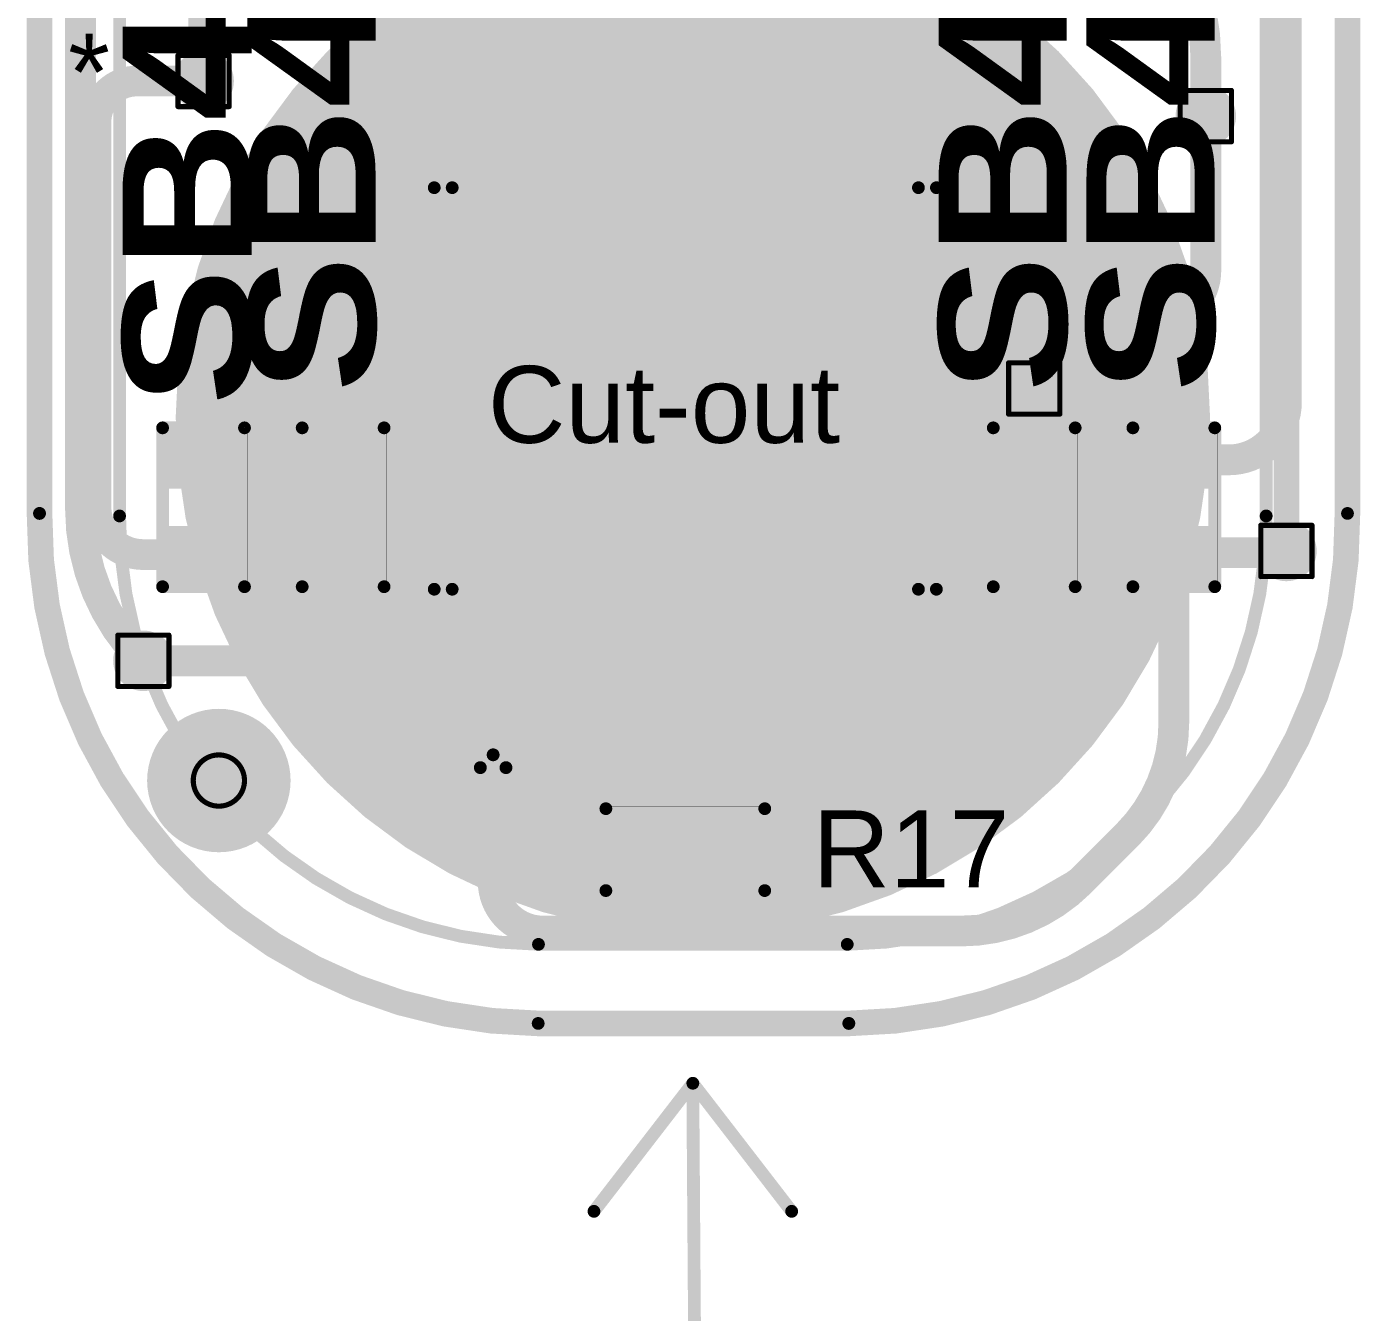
# Model space of a CAD drawing. Header units: inches. Extents: x -17 to 443, y -40 to 218.
# Drawn here: x 139.68 to 152.91, y -5.27 to 7.47 of the extents above; entities that cross this region are included whole.
import ezdxf

# ---------------------------------------------------------------- set-up
doc = ezdxf.new("R2010")
doc.units = ezdxf.units.IN
for name, color, linetype in [('Board Outline', 216, 'Continuous'), ('Bottom Layer', 5, 'Continuous'), ('Bottom Overlay', 54, 'Continuous'), ('Bottom Paste', 16, 'Continuous'), ('Bottom Solder', 6, 'Continuous'), ('Drill Drawing', 1, 'Continuous'), ('Fabrication', 76, 'Continuous'), ('Pad Holes', 156, 'Continuous'), ('Top Layer', 1, 'Continuous'), ('Top Overlay', 2, 'Continuous'), ('Top Paste', 8, 'Continuous'), ('Top Solder', 216, 'Continuous'), ('Via Holes', 16, 'Continuous')]:
    doc.layers.add(name, color=color, linetype=linetype)
doc.styles.add('Arial', font='', dxfattribs={"height": 0.2})
doc.styles.add('Arial Black_Bold', font='', dxfattribs={"height": 0.2})
doc.styles.get('Arial').set_extended_font_data('Arial')
doc.styles.get('Arial Black_Bold').set_extended_font_data('Arial Black', bold=True)

# ---------------------------------------------------------------- blocks, each defined once
blk = doc.blocks.new('SEMG_PAD_B_67')
at = {"layer": 'Bottom Layer'}
h = blk.add_hatch(color=5, dxfattribs=at)
edge = h.paths.add_edge_path()
edge.add_arc((0, 9.987), 5, 0, 360)
at = {"layer": 'Bottom Paste'}
h = blk.add_hatch(color=16, dxfattribs=at)
edge = h.paths.add_edge_path()
edge.add_arc((0, 9.987), 5, 0, 360)
at = {"layer": 'Bottom Solder'}
h = blk.add_hatch(color=6, dxfattribs=at)
edge = h.paths.add_edge_path()
edge.add_arc((0, 9.987), 5.102, 0, 360)
at = {"layer": 'Bottom Overlay'}
for points in [[(-5.683, 10.966, 0.127, 0.127, -0.414214), (-1.531, 15.213, 0.127, 0.127, 0)], [(1.531, 15.213, 0.127, 0.127, 0), (-1.531, 15.213, 0.127, 0.127, 0)], [(1.531, 15.213, 0.127, 0.127, -0.414214), (5.683, 10.966, 0.127, 0.127, 0)], [(-5.683, 10.966, 0.127, 0.127, 0), (-5.683, -10.966, 0.127, 0.127, 0)], [(5.683, 10.966, 0.127, 0.127, 0), (5.683, -10.966, 0.127, 0.127, 0)]]:
    blk.add_lwpolyline(points, format="xyseb", dxfattribs=at)
for points in [[(-1.562, 15.213, 0.0635, 0.0635, 1), (-1.499, 15.213, 0.0635, 0.0635, 1)], [(-1.562, 15.213, 0.0635, 0.0635, 1), (-1.499, 15.213, 0.0635, 0.0635, 1)], [(1.499, 15.213, 0.0635, 0.0635, 1), (1.562, 15.213, 0.0635, 0.0635, 1)], [(1.499, 15.213, 0.0635, 0.0635, 1), (1.562, 15.213, 0.0635, 0.0635, 1)], [(-5.715, 10.966, 0.0635, 0.0635, 1), (-5.651, 10.966, 0.0635, 0.0635, 1)], [(-5.715, 10.966, 0.0635, 0.0635, 1), (-5.651, 10.966, 0.0635, 0.0635, 1)], [(5.652, 10.966, 0.0635, 0.0635, 1), (5.715, 10.966, 0.0635, 0.0635, 1)], [(5.652, 10.966, 0.0635, 0.0635, 1), (5.715, 10.966, 0.0635, 0.0635, 1)]]:
    blk.add_lwpolyline(points, format="xyseb", close=True, dxfattribs=at)
blk = doc.blocks.new('SOIC_8_78')
at = {"layer": 'Top Layer'}
for points in [[(-1.925, 2.205), (-1.925, 1.605), (-3.475, 1.605), (-3.475, 2.205)], [(3.475, 2.205), (3.475, 1.605), (1.925, 1.605), (1.925, 2.205)], [(-1.925, 0.935), (-1.925, 0.335), (-3.475, 0.335), (-3.475, 0.935)], [(3.475, 0.935), (3.475, 0.335), (1.925, 0.335), (1.925, 0.935)], [(-1.925, -0.335), (-1.925, -0.935), (-3.475, -0.935), (-3.475, -0.335)], [(3.475, -0.335), (3.475, -0.935), (1.925, -0.935), (1.925, -0.335)], [(-1.925, -1.605), (-1.925, -2.205), (-3.475, -2.205), (-3.475, -1.605)], [(3.475, -1.605), (3.475, -2.205), (1.925, -2.205), (1.925, -1.605)]]:
    blk.add_hatch(color=1, dxfattribs=at).paths.add_polyline_path(points)
at = {"layer": 'Top Overlay'}
blk.add_hatch(color=2, dxfattribs=at).paths.add_polyline_path([(-1.829, 1.575), (-1.499, 1.575), (-1.499, 2.235), (-1.829, 2.235)])
at = {"layer": 'Top Paste'}
for points in [[(-1.925, 2.205), (-1.925, 1.605), (-3.475, 1.605), (-3.475, 2.205)], [(3.475, 2.205), (3.475, 1.605), (1.925, 1.605), (1.925, 2.205)], [(-1.925, 0.935), (-1.925, 0.335), (-3.475, 0.335), (-3.475, 0.935)], [(3.475, 0.935), (3.475, 0.335), (1.925, 0.335), (1.925, 0.935)], [(-1.925, -0.335), (-1.925, -0.935), (-3.475, -0.935), (-3.475, -0.335)], [(3.475, -0.335), (3.475, -0.935), (1.925, -0.935), (1.925, -0.335)], [(-1.925, -1.605), (-1.925, -2.205), (-3.475, -2.205), (-3.475, -1.605)], [(3.475, -1.605), (3.475, -2.205), (1.925, -2.205), (1.925, -1.605)]]:
    blk.add_hatch(color=8, dxfattribs=at).paths.add_polyline_path(points)
at = {"layer": 'Top Solder'}
for points in [[(-1.823, 2.307), (-1.823, 1.503), (-3.577, 1.503), (-3.577, 2.307)], [(3.577, 2.307), (3.577, 1.503), (1.823, 1.503), (1.823, 2.307)], [(-1.823, 1.037), (-1.823, 0.233), (-3.577, 0.233), (-3.577, 1.037)], [(3.577, 1.037), (3.577, 0.233), (1.823, 0.233), (1.823, 1.037)], [(-1.823, -0.233), (-1.823, -1.037), (-3.577, -1.037), (-3.577, -0.233)], [(3.577, -0.233), (3.577, -1.037), (1.823, -1.037), (1.823, -0.233)], [(-1.823, -1.503), (-1.823, -2.307), (-3.577, -2.307), (-3.577, -1.503)], [(3.577, -1.503), (3.577, -2.307), (1.823, -2.307), (1.823, -1.503)]]:
    blk.add_hatch(color=216, dxfattribs=at).paths.add_polyline_path(points)
at = {"layer": 'Top Overlay'}
for points in [[(-1.991, 2.489, 0.127, 0.127, 0), (-1.991, 2.311, 0.127, 0.127, 0)], [(-1.991, 2.489, 0.127, 0.127, 0), (1.991, 2.489, 0.127, 0.127, 0)], [(1.991, 2.489, 0.127, 0.127, 0), (1.991, 2.311, 0.127, 0.127, 0)], [(-3.759, 2.032, 0.127, 0.127, 0), (-3.632, 1.905, 0.127, 0.127, 0)], [(-3.759, 2.032, 0.127, 0.127, 0), (-3.759, 1.778, 0.127, 0.127, 0)], [(-3.632, 1.905, 0.127, 0.127, 0), (-3.759, 1.778, 0.127, 0.127, 0)], [(-1.991, -2.311, 0.127, 0.127, 0), (-1.991, -2.489, 0.127, 0.127, 0)], [(1.991, -2.311, 0.127, 0.127, 0), (1.991, -2.489, 0.127, 0.127, 0)], [(-1.991, -2.489, 0.127, 0.127, 0), (1.991, -2.489, 0.127, 0.127, 0)]]:
    blk.add_lwpolyline(points, format="xyseb", dxfattribs=at)
for points in [[(-2.022, 2.489, 0.0635, 0.0635, 1), (-1.959, 2.489, 0.0635, 0.0635, 1)], [(-2.022, 2.489, 0.0635, 0.0635, 1), (-1.959, 2.489, 0.0635, 0.0635, 1)], [(1.959, 2.489, 0.0635, 0.0635, 1), (2.022, 2.489, 0.0635, 0.0635, 1)], [(1.959, 2.489, 0.0635, 0.0635, 1), (2.022, 2.489, 0.0635, 0.0635, 1)], [(-2.022, 2.311, 0.0635, 0.0635, 1), (-1.959, 2.311, 0.0635, 0.0635, 1)], [(1.959, 2.311, 0.0635, 0.0635, 1), (2.022, 2.311, 0.0635, 0.0635, 1)], [(-3.791, 2.032, 0.0635, 0.0635, 1), (-3.727, 2.032, 0.0635, 0.0635, 1)], [(-3.791, 2.032, 0.0635, 0.0635, 1), (-3.727, 2.032, 0.0635, 0.0635, 1)], [(-3.664, 1.905, 0.0635, 0.0635, 1), (-3.6, 1.905, 0.0635, 0.0635, 1)], [(-3.664, 1.905, 0.0635, 0.0635, 1), (-3.6, 1.905, 0.0635, 0.0635, 1)], [(-3.791, 1.778, 0.0635, 0.0635, 1), (-3.727, 1.778, 0.0635, 0.0635, 1)], [(-3.791, 1.778, 0.0635, 0.0635, 1), (-3.727, 1.778, 0.0635, 0.0635, 1)], [(-2.022, -2.311, 0.0635, 0.0635, 1), (-1.959, -2.311, 0.0635, 0.0635, 1)], [(1.959, -2.311, 0.0635, 0.0635, 1), (2.022, -2.311, 0.0635, 0.0635, 1)], [(-2.022, -2.489, 0.0635, 0.0635, 1), (-1.959, -2.489, 0.0635, 0.0635, 1)], [(-2.022, -2.489, 0.0635, 0.0635, 1), (-1.959, -2.489, 0.0635, 0.0635, 1)], [(1.959, -2.489, 0.0635, 0.0635, 1), (2.022, -2.489, 0.0635, 0.0635, 1)], [(1.959, -2.489, 0.0635, 0.0635, 1), (2.022, -2.489, 0.0635, 0.0635, 1)]]:
    blk.add_lwpolyline(points, format="xyseb", close=True, dxfattribs=at)
blk = doc.blocks.new('S______B______0402_117')
at = {"layer": 'Top Layer'}
for points in [[(-0.699, -0.318), (-0.699, 0.318), (-0.241, 0.318), (-0.241, -0.318)], [(0.241, -0.318), (0.241, 0.318), (0.699, 0.318), (0.699, -0.318)]]:
    blk.add_hatch(color=1, dxfattribs=at).paths.add_polyline_path(points)
at = {"layer": 'Top Paste'}
for points in [[(-0.699, -0.318), (-0.699, 0.318), (-0.241, 0.318), (-0.241, -0.318)], [(0.241, -0.318), (0.241, 0.318), (0.699, 0.318), (0.699, -0.318)]]:
    blk.add_hatch(color=8, dxfattribs=at).paths.add_polyline_path(points)
at = {"layer": 'Top Solder'}
for points in [[(-0.754, -0.373), (-0.754, 0.373), (-0.186, 0.373), (-0.186, -0.373)], [(0.186, -0.373), (0.186, 0.373), (0.754, 0.373), (0.754, -0.373)]]:
    blk.add_hatch(color=216, dxfattribs=at).paths.add_polyline_path(points)
at = {"layer": 'Top Overlay'}
for points in [[(-0.787, 0.406, 0.127, 0.127, 0), (-0.787, -0.406, 0.127, 0.127, 0)], [(-0.787, 0.406, 0.127, 0.127, 0), (0.787, 0.406, 0.127, 0.127, 0)], [(0.787, 0.406, 0.127, 0.127, 0), (0.787, -0.406, 0.127, 0.127, 0)], [(-0.787, -0.406, 0.127, 0.127, 0), (0.787, -0.406, 0.127, 0.127, 0)], [(-0.813, -0.432, 0.00323, 0.00323, 0), (0.813, -0.432, 0.00323, 0.00323, 0)]]:
    blk.add_lwpolyline(points, format="xyseb", dxfattribs=at)
for points in [[(-0.819, 0.406, 0.0635, 0.0635, 1), (-0.756, 0.406, 0.0635, 0.0635, 1)], [(-0.819, 0.406, 0.0635, 0.0635, 1), (-0.756, 0.406, 0.0635, 0.0635, 1)], [(0.756, 0.406, 0.0635, 0.0635, 1), (0.819, 0.406, 0.0635, 0.0635, 1)], [(0.756, 0.406, 0.0635, 0.0635, 1), (0.819, 0.406, 0.0635, 0.0635, 1)], [(-0.819, -0.406, 0.0635, 0.0635, 1), (-0.756, -0.406, 0.0635, 0.0635, 1)], [(-0.819, -0.406, 0.0635, 0.0635, 1), (-0.756, -0.406, 0.0635, 0.0635, 1)], [(0.756, -0.406, 0.0635, 0.0635, 1), (0.819, -0.406, 0.0635, 0.0635, 1)], [(0.756, -0.406, 0.0635, 0.0635, 1), (0.819, -0.406, 0.0635, 0.0635, 1)], [(-0.814, -0.432, 0.00161, 0.00161, 1), (-0.812, -0.432, 0.00161, 0.00161, 1)], [(0.812, -0.432, 0.00161, 0.00161, 1), (0.814, -0.432, 0.00161, 0.00161, 1)]]:
    blk.add_lwpolyline(points, format="xyseb", close=True, dxfattribs=at)
blk = doc.blocks.new('S______B______0402_118')
at = {"layer": 'Top Layer'}
for points in [[(-0.699, -0.318), (-0.699, 0.318), (-0.241, 0.318), (-0.241, -0.318)], [(0.241, -0.318), (0.241, 0.318), (0.699, 0.318), (0.699, -0.318)]]:
    blk.add_hatch(color=1, dxfattribs=at).paths.add_polyline_path(points)
at = {"layer": 'Top Paste'}
for points in [[(-0.699, -0.318), (-0.699, 0.318), (-0.241, 0.318), (-0.241, -0.318)], [(0.241, -0.318), (0.241, 0.318), (0.699, 0.318), (0.699, -0.318)]]:
    blk.add_hatch(color=8, dxfattribs=at).paths.add_polyline_path(points)
at = {"layer": 'Top Solder'}
for points in [[(-0.754, -0.373), (-0.754, 0.373), (-0.186, 0.373), (-0.186, -0.373)], [(0.186, -0.373), (0.186, 0.373), (0.754, 0.373), (0.754, -0.373)]]:
    blk.add_hatch(color=216, dxfattribs=at).paths.add_polyline_path(points)
at = {"layer": 'Top Overlay'}
for points in [[(-0.787, 0.406, 0.127, 0.127, 0), (-0.787, -0.406, 0.127, 0.127, 0)], [(-0.787, 0.406, 0.127, 0.127, 0), (0.787, 0.406, 0.127, 0.127, 0)], [(0.787, 0.406, 0.127, 0.127, 0), (0.787, -0.406, 0.127, 0.127, 0)], [(-0.787, -0.406, 0.127, 0.127, 0), (0.787, -0.406, 0.127, 0.127, 0)], [(-0.813, -0.432, 0.00323, 0.00323, 0), (0.813, -0.432, 0.00323, 0.00323, 0)]]:
    blk.add_lwpolyline(points, format="xyseb", dxfattribs=at)
for points in [[(-0.819, 0.406, 0.0635, 0.0635, 1), (-0.756, 0.406, 0.0635, 0.0635, 1)], [(-0.819, 0.406, 0.0635, 0.0635, 1), (-0.756, 0.406, 0.0635, 0.0635, 1)], [(0.756, 0.406, 0.0635, 0.0635, 1), (0.819, 0.406, 0.0635, 0.0635, 1)], [(0.756, 0.406, 0.0635, 0.0635, 1), (0.819, 0.406, 0.0635, 0.0635, 1)], [(-0.819, -0.406, 0.0635, 0.0635, 1), (-0.756, -0.406, 0.0635, 0.0635, 1)], [(-0.819, -0.406, 0.0635, 0.0635, 1), (-0.756, -0.406, 0.0635, 0.0635, 1)], [(0.756, -0.406, 0.0635, 0.0635, 1), (0.819, -0.406, 0.0635, 0.0635, 1)], [(0.756, -0.406, 0.0635, 0.0635, 1), (0.819, -0.406, 0.0635, 0.0635, 1)], [(-0.814, -0.432, 0.00161, 0.00161, 1), (-0.812, -0.432, 0.00161, 0.00161, 1)], [(0.812, -0.432, 0.00161, 0.00161, 1), (0.814, -0.432, 0.00161, 0.00161, 1)]]:
    blk.add_lwpolyline(points, format="xyseb", close=True, dxfattribs=at)
blk = doc.blocks.new('S______B______0402_121')
at = {"layer": 'Top Layer'}
for points in [[(-0.699, -0.318), (-0.699, 0.318), (-0.241, 0.318), (-0.241, -0.318)], [(0.241, -0.318), (0.241, 0.318), (0.699, 0.318), (0.699, -0.318)]]:
    blk.add_hatch(color=1, dxfattribs=at).paths.add_polyline_path(points)
at = {"layer": 'Top Paste'}
for points in [[(-0.699, -0.318), (-0.699, 0.318), (-0.241, 0.318), (-0.241, -0.318)], [(0.241, -0.318), (0.241, 0.318), (0.699, 0.318), (0.699, -0.318)]]:
    blk.add_hatch(color=8, dxfattribs=at).paths.add_polyline_path(points)
at = {"layer": 'Top Solder'}
for points in [[(-0.754, -0.373), (-0.754, 0.373), (-0.186, 0.373), (-0.186, -0.373)], [(0.186, -0.373), (0.186, 0.373), (0.754, 0.373), (0.754, -0.373)]]:
    blk.add_hatch(color=216, dxfattribs=at).paths.add_polyline_path(points)
at = {"layer": 'Top Overlay'}
for points in [[(-0.787, 0.406, 0.127, 0.127, 0), (-0.787, -0.406, 0.127, 0.127, 0)], [(-0.787, 0.406, 0.127, 0.127, 0), (0.787, 0.406, 0.127, 0.127, 0)], [(0.787, 0.406, 0.127, 0.127, 0), (0.787, -0.406, 0.127, 0.127, 0)], [(-0.787, -0.406, 0.127, 0.127, 0), (0.787, -0.406, 0.127, 0.127, 0)], [(-0.813, -0.432, 0.00323, 0.00323, 0), (0.813, -0.432, 0.00323, 0.00323, 0)]]:
    blk.add_lwpolyline(points, format="xyseb", dxfattribs=at)
for points in [[(-0.819, 0.406, 0.0635, 0.0635, 1), (-0.756, 0.406, 0.0635, 0.0635, 1)], [(-0.819, 0.406, 0.0635, 0.0635, 1), (-0.756, 0.406, 0.0635, 0.0635, 1)], [(0.756, 0.406, 0.0635, 0.0635, 1), (0.819, 0.406, 0.0635, 0.0635, 1)], [(0.756, 0.406, 0.0635, 0.0635, 1), (0.819, 0.406, 0.0635, 0.0635, 1)], [(-0.819, -0.406, 0.0635, 0.0635, 1), (-0.756, -0.406, 0.0635, 0.0635, 1)], [(-0.819, -0.406, 0.0635, 0.0635, 1), (-0.756, -0.406, 0.0635, 0.0635, 1)], [(0.756, -0.406, 0.0635, 0.0635, 1), (0.819, -0.406, 0.0635, 0.0635, 1)], [(0.756, -0.406, 0.0635, 0.0635, 1), (0.819, -0.406, 0.0635, 0.0635, 1)], [(-0.814, -0.432, 0.00161, 0.00161, 1), (-0.812, -0.432, 0.00161, 0.00161, 1)], [(0.812, -0.432, 0.00161, 0.00161, 1), (0.814, -0.432, 0.00161, 0.00161, 1)]]:
    blk.add_lwpolyline(points, format="xyseb", close=True, dxfattribs=at)
blk = doc.blocks.new('S______B______0402_122')
at = {"layer": 'Top Layer'}
for points in [[(-0.699, -0.318), (-0.699, 0.318), (-0.241, 0.318), (-0.241, -0.318)], [(0.241, -0.318), (0.241, 0.318), (0.699, 0.318), (0.699, -0.318)]]:
    blk.add_hatch(color=1, dxfattribs=at).paths.add_polyline_path(points)
at = {"layer": 'Top Paste'}
for points in [[(-0.699, -0.318), (-0.699, 0.318), (-0.241, 0.318), (-0.241, -0.318)], [(0.241, -0.318), (0.241, 0.318), (0.699, 0.318), (0.699, -0.318)]]:
    blk.add_hatch(color=8, dxfattribs=at).paths.add_polyline_path(points)
at = {"layer": 'Top Solder'}
for points in [[(-0.754, -0.373), (-0.754, 0.373), (-0.186, 0.373), (-0.186, -0.373)], [(0.186, -0.373), (0.186, 0.373), (0.754, 0.373), (0.754, -0.373)]]:
    blk.add_hatch(color=216, dxfattribs=at).paths.add_polyline_path(points)
at = {"layer": 'Top Overlay'}
for points in [[(-0.787, 0.406, 0.127, 0.127, 0), (-0.787, -0.406, 0.127, 0.127, 0)], [(-0.787, 0.406, 0.127, 0.127, 0), (0.787, 0.406, 0.127, 0.127, 0)], [(0.787, 0.406, 0.127, 0.127, 0), (0.787, -0.406, 0.127, 0.127, 0)], [(-0.787, -0.406, 0.127, 0.127, 0), (0.787, -0.406, 0.127, 0.127, 0)], [(-0.813, -0.432, 0.00323, 0.00323, 0), (0.813, -0.432, 0.00323, 0.00323, 0)]]:
    blk.add_lwpolyline(points, format="xyseb", dxfattribs=at)
for points in [[(-0.819, 0.406, 0.0635, 0.0635, 1), (-0.756, 0.406, 0.0635, 0.0635, 1)], [(-0.819, 0.406, 0.0635, 0.0635, 1), (-0.756, 0.406, 0.0635, 0.0635, 1)], [(0.756, 0.406, 0.0635, 0.0635, 1), (0.819, 0.406, 0.0635, 0.0635, 1)], [(0.756, 0.406, 0.0635, 0.0635, 1), (0.819, 0.406, 0.0635, 0.0635, 1)], [(-0.819, -0.406, 0.0635, 0.0635, 1), (-0.756, -0.406, 0.0635, 0.0635, 1)], [(-0.819, -0.406, 0.0635, 0.0635, 1), (-0.756, -0.406, 0.0635, 0.0635, 1)], [(0.756, -0.406, 0.0635, 0.0635, 1), (0.819, -0.406, 0.0635, 0.0635, 1)], [(0.756, -0.406, 0.0635, 0.0635, 1), (0.819, -0.406, 0.0635, 0.0635, 1)], [(-0.814, -0.432, 0.00161, 0.00161, 1), (-0.812, -0.432, 0.00161, 0.00161, 1)], [(0.812, -0.432, 0.00161, 0.00161, 1), (0.814, -0.432, 0.00161, 0.00161, 1)]]:
    blk.add_lwpolyline(points, format="xyseb", close=True, dxfattribs=at)
at = {"layer": 'Top Overlay', "style": 'Arial Black_Bold'}
blk.add_text('SB401', height=1.27, dxfattribs=at).set_placement((1.012, -0.467))
blk = doc.blocks.new('R___0402_179')
at = {"layer": 'Top Layer'}
for points in [[(-0.699, -0.318), (-0.699, 0.318), (-0.241, 0.318), (-0.241, -0.318)], [(0.241, -0.318), (0.241, 0.318), (0.699, 0.318), (0.699, -0.318)]]:
    blk.add_hatch(color=1, dxfattribs=at).paths.add_polyline_path(points)
at = {"layer": 'Top Paste'}
for points in [[(-0.699, -0.318), (-0.699, 0.318), (-0.241, 0.318), (-0.241, -0.318)], [(0.241, -0.318), (0.241, 0.318), (0.699, 0.318), (0.699, -0.318)]]:
    blk.add_hatch(color=8, dxfattribs=at).paths.add_polyline_path(points)
at = {"layer": 'Top Solder'}
for points in [[(-0.754, -0.373), (-0.754, 0.373), (-0.186, 0.373), (-0.186, -0.373)], [(0.186, -0.373), (0.186, 0.373), (0.754, 0.373), (0.754, -0.373)]]:
    blk.add_hatch(color=216, dxfattribs=at).paths.add_polyline_path(points)
at = {"layer": 'Top Overlay'}
for points in [[(0.787, 0.406, 0.127, 0.127, 0), (-0.787, 0.406, 0.127, 0.127, 0)], [(-0.787, 0.406, 0.127, 0.127, 0), (-0.787, -0.406, 0.127, 0.127, 0)], [(0.787, 0.406, 0.127, 0.127, 0), (0.787, -0.406, 0.127, 0.127, 0)], [(0.787, -0.406, 0.127, 0.127, 0), (-0.787, -0.406, 0.127, 0.127, 0)], [(0.813, -0.432, 0.00323, 0.00323, 0), (-0.813, -0.432, 0.00323, 0.00323, 0)]]:
    blk.add_lwpolyline(points, format="xyseb", dxfattribs=at)
for points in [[(-0.819, 0.406, 0.0635, 0.0635, 1), (-0.756, 0.406, 0.0635, 0.0635, 1)], [(-0.819, 0.406, 0.0635, 0.0635, 1), (-0.756, 0.406, 0.0635, 0.0635, 1)], [(0.756, 0.406, 0.0635, 0.0635, 1), (0.819, 0.406, 0.0635, 0.0635, 1)], [(0.756, 0.406, 0.0635, 0.0635, 1), (0.819, 0.406, 0.0635, 0.0635, 1)], [(-0.819, -0.406, 0.0635, 0.0635, 1), (-0.756, -0.406, 0.0635, 0.0635, 1)], [(-0.819, -0.406, 0.0635, 0.0635, 1), (-0.756, -0.406, 0.0635, 0.0635, 1)], [(0.756, -0.406, 0.0635, 0.0635, 1), (0.819, -0.406, 0.0635, 0.0635, 1)], [(0.756, -0.406, 0.0635, 0.0635, 1), (0.819, -0.406, 0.0635, 0.0635, 1)], [(-0.814, -0.432, 0.00161, 0.00161, 1), (-0.812, -0.432, 0.00161, 0.00161, 1)], [(0.812, -0.432, 0.00161, 0.00161, 1), (0.814, -0.432, 0.00161, 0.00161, 1)]]:
    blk.add_lwpolyline(points, format="xyseb", close=True, dxfattribs=at)

msp = doc.modelspace()

# ---------------------------------------------------------------- hatches: boundary and pattern name
at = {"layer": 'Bottom Layer'}
h = msp.add_hatch(color=5, dxfattribs=at)
edge = h.paths.add_edge_path()
edge.add_arc((141.439, 6.935), 0.3, 0, 360)
h = msp.add_hatch(color=5, dxfattribs=at)
edge = h.paths.add_edge_path()
edge.add_arc((151.374, 6.587), 0.3, 0, 360)
h = msp.add_hatch(color=5, dxfattribs=at)
edge = h.paths.add_edge_path()
edge.add_arc((149.673, 3.887), 0.3, 0, 360)
h = msp.add_hatch(color=5, dxfattribs=at)
edge = h.paths.add_edge_path()
edge.add_arc((152.173, 2.276), 0.3, 0, 360)
h = msp.add_hatch(color=5, dxfattribs=at)
edge = h.paths.add_edge_path()
edge.add_arc((140.842, 1.187), 0.3, 0, 360)
at = {"layer": 'Bottom Solder'}
h = msp.add_hatch(color=6, dxfattribs=at)
edge = h.paths.add_edge_path()
edge.add_arc((141.59, 0), 0.102, 0, 360)
at = {"layer": 'Pad Holes'}
h = msp.add_hatch(color=7, dxfattribs=at)
edge = h.paths.add_edge_path()
edge.add_arc((141.59, 0), 0.5, 0, 360)
at = {"layer": 'Top Layer'}
h = msp.add_hatch(color=1, dxfattribs=at)
edge = h.paths.add_edge_path()
edge.add_arc((141.439, 6.935), 0.3, 0, 360)
h = msp.add_hatch(color=1, dxfattribs=at)
edge = h.paths.add_edge_path()
edge.add_arc((151.374, 6.587), 0.3, 0, 360)
h = msp.add_hatch(color=1, dxfattribs=at)
edge = h.paths.add_edge_path()
edge.add_arc((149.673, 3.887), 0.3, 0, 360)
h = msp.add_hatch(color=1, dxfattribs=at)
edge = h.paths.add_edge_path()
edge.add_arc((152.173, 2.276), 0.3, 0, 360)
for points in [[(145.902, 1.962), (145.279, 1.962), (145.279, 0.412), (145.902, 0.412)], [(146.525, 0.412), (147.149, 0.412), (147.149, 1.962), (146.525, 1.962)]]:
    msp.add_hatch(color=1, dxfattribs=at).paths.add_polyline_path(points)
h = msp.add_hatch(color=1, dxfattribs=at)
edge = h.paths.add_edge_path()
edge.add_arc((140.842, 1.187), 0.3, 0, 360)
at = {"layer": 'Top Solder'}
h = msp.add_hatch(color=216, dxfattribs=at)
edge = h.paths.add_edge_path()
edge.add_arc((141.59, 0), 0.102, 0, 360)
at = {"layer": 'Via Holes'}
h = msp.add_hatch(color=7, dxfattribs=at)
edge = h.paths.add_edge_path()
edge.add_arc((141.439, 6.935), 0.15, 0, 360)
h = msp.add_hatch(color=7, dxfattribs=at)
edge = h.paths.add_edge_path()
edge.add_arc((151.374, 6.587), 0.15, 0, 360)
h = msp.add_hatch(color=7, dxfattribs=at)
edge = h.paths.add_edge_path()
edge.add_arc((149.673, 3.887), 0.15, 0, 360)
h = msp.add_hatch(color=7, dxfattribs=at)
edge = h.paths.add_edge_path()
edge.add_arc((152.173, 2.276), 0.15, 0, 360)
h = msp.add_hatch(color=7, dxfattribs=at)
edge = h.paths.add_edge_path()
edge.add_arc((140.842, 1.187), 0.15, 0, 360)

# ---------------------------------------------------------------- linework, layer by layer
at = {"layer": 'Board Outline'}
for points in [[(139.812, 2.648, 0.127, 0.127, 0), (139.812, 24.504, 0.127, 0.127, 0)], [(152.778, 24.504, 0.127, 0.127, 0), (152.778, 2.648, 0.127, 0.127, 0)], [(144.756, -2.408, 0.127, 0.127, -0.414214), (139.812, 2.648, 0.127, 0.127, 0)], [(152.778, 2.648, 0.127, 0.127, -0.414214), (147.835, -2.408, 0.127, 0.127, 0)], [(144.756, -2.408, 0.127, 0.127, 0), (147.835, -2.408, 0.127, 0.127, 0)]]:
    msp.add_lwpolyline(points, format="xyseb", dxfattribs=at)
for points in [[(139.78, 2.648, 0.0635, 0.0635, 1), (139.844, 2.648, 0.0635, 0.0635, 1)], [(139.78, 2.648, 0.0635, 0.0635, 1), (139.844, 2.648, 0.0635, 0.0635, 1)], [(152.747, 2.648, 0.0635, 0.0635, 1), (152.81, 2.648, 0.0635, 0.0635, 1)], [(152.747, 2.648, 0.0635, 0.0635, 1), (152.81, 2.648, 0.0635, 0.0635, 1)], [(144.724, -2.408, 0.0635, 0.0635, 1), (144.787, -2.408, 0.0635, 0.0635, 1)], [(144.724, -2.408, 0.0635, 0.0635, 1), (144.787, -2.408, 0.0635, 0.0635, 1)], [(147.803, -2.408, 0.0635, 0.0635, 1), (147.867, -2.408, 0.0635, 0.0635, 1)], [(147.803, -2.408, 0.0635, 0.0635, 1), (147.867, -2.408, 0.0635, 0.0635, 1)]]:
    msp.add_lwpolyline(points, format="xyseb", close=True, dxfattribs=at)
at = {"layer": 'Bottom Layer'}
for points in [[(140.218, 3.325, 0.305, 0.305, 0), (140.218, 9.383, 0.305, 0.305, 0)], [(150.699, 8.793, 0.305, 0.305, -0.198912), (151.374, 7.163, 0.305, 0.305, 0)], [(141.439, 6.935, 0.305, 0.305, 0), (141.439, 8.382, 0.305, 0.305, 0)], [(152.173, 2.276, 0.254, 0.254, 0), (152.173, 7.611, 0.254, 0.254, 0)], [(151.374, 6.587, 0.305, 0.305, 0), (151.374, 7.163, 0.305, 0.305, 0)], [(140.218, 2.692, 0.305, 0.305, 0), (140.218, 3.325, 0.305, 0.305, 0)], [(140.842, 1.187, 0.305, 0.305, -0.198912), (140.218, 2.692, 0.305, 0.305, 0)]]:
    msp.add_lwpolyline(points, format="xyseb", dxfattribs=at)
for points in [[(151.298, 7.163, 0.152, 0.152, 1), (151.451, 7.163, 0.152, 0.152, 1)], [(151.298, 7.163, 0.152, 0.152, 1), (151.451, 7.163, 0.152, 0.152, 1)], [(141.362, 6.935, 0.152, 0.152, 1), (141.515, 6.935, 0.152, 0.152, 1)], [(151.298, 6.587, 0.152, 0.152, 1), (151.451, 6.587, 0.152, 0.152, 1)], [(140.142, 3.325, 0.152, 0.152, 1), (140.295, 3.325, 0.152, 0.152, 1)], [(140.142, 3.325, 0.152, 0.152, 1), (140.295, 3.325, 0.152, 0.152, 1)], [(140.142, 2.692, 0.152, 0.152, 1), (140.295, 2.692, 0.152, 0.152, 1)], [(140.142, 2.692, 0.152, 0.152, 1), (140.295, 2.692, 0.152, 0.152, 1)], [(152.109, 2.276, 0.127, 0.127, 1), (152.236, 2.276, 0.127, 0.127, 1)], [(140.765, 1.187, 0.152, 0.152, 1), (140.918, 1.187, 0.152, 0.152, 1)]]:
    msp.add_lwpolyline(points, format="xyseb", close=True, dxfattribs=at)
at = {"layer": 'Drill Drawing'}
for points in [[(141.185, 7.189, 0.0508, 0.0508, 0), (141.693, 7.189, 0.0508, 0.0508, 0)], [(141.185, 6.681, 0.0508, 0.0508, 0), (141.185, 7.189, 0.0508, 0.0508, 0)], [(141.693, 6.681, 0.0508, 0.0508, 0), (141.693, 7.189, 0.0508, 0.0508, 0)], [(151.12, 6.841, 0.0508, 0.0508, 0), (151.628, 6.841, 0.0508, 0.0508, 0)], [(151.12, 6.333, 0.0508, 0.0508, 0), (151.12, 6.841, 0.0508, 0.0508, 0)], [(151.628, 6.333, 0.0508, 0.0508, 0), (151.628, 6.841, 0.0508, 0.0508, 0)], [(141.185, 6.681, 0.0508, 0.0508, 0), (141.693, 6.681, 0.0508, 0.0508, 0)], [(151.12, 6.333, 0.0508, 0.0508, 0), (151.628, 6.333, 0.0508, 0.0508, 0)], [(149.419, 4.141, 0.0508, 0.0508, 0), (149.927, 4.141, 0.0508, 0.0508, 0)], [(149.419, 3.633, 0.0508, 0.0508, 0), (149.419, 4.141, 0.0508, 0.0508, 0)], [(149.927, 3.633, 0.0508, 0.0508, 0), (149.927, 4.141, 0.0508, 0.0508, 0)], [(149.419, 3.633, 0.0508, 0.0508, 0), (149.927, 3.633, 0.0508, 0.0508, 0)], [(151.919, 2.53, 0.0508, 0.0508, 0), (152.427, 2.53, 0.0508, 0.0508, 0)], [(151.919, 2.022, 0.0508, 0.0508, 0), (151.919, 2.53, 0.0508, 0.0508, 0)], [(152.427, 2.022, 0.0508, 0.0508, 0), (152.427, 2.53, 0.0508, 0.0508, 0)], [(151.919, 2.022, 0.0508, 0.0508, 0), (152.427, 2.022, 0.0508, 0.0508, 0)], [(140.588, 1.441, 0.0508, 0.0508, 0), (141.096, 1.441, 0.0508, 0.0508, 0)], [(140.588, 0.933, 0.0508, 0.0508, 0), (140.588, 1.441, 0.0508, 0.0508, 0)], [(141.096, 0.933, 0.0508, 0.0508, 0), (141.096, 1.441, 0.0508, 0.0508, 0)], [(140.588, 0.933, 0.0508, 0.0508, 0), (141.096, 0.933, 0.0508, 0.0508, 0)]]:
    msp.add_lwpolyline(points, format="xyseb", dxfattribs=at)
for points in [[(141.172, 7.189, 0.0254, 0.0254, 1), (141.197, 7.189, 0.0254, 0.0254, 1)], [(141.172, 7.189, 0.0254, 0.0254, 1), (141.197, 7.189, 0.0254, 0.0254, 1)], [(141.68, 7.189, 0.0254, 0.0254, 1), (141.705, 7.189, 0.0254, 0.0254, 1)], [(141.68, 7.189, 0.0254, 0.0254, 1), (141.705, 7.189, 0.0254, 0.0254, 1)], [(151.108, 6.841, 0.0254, 0.0254, 1), (151.133, 6.841, 0.0254, 0.0254, 1)], [(151.108, 6.841, 0.0254, 0.0254, 1), (151.133, 6.841, 0.0254, 0.0254, 1)], [(151.616, 6.841, 0.0254, 0.0254, 1), (151.641, 6.841, 0.0254, 0.0254, 1)], [(151.616, 6.841, 0.0254, 0.0254, 1), (151.641, 6.841, 0.0254, 0.0254, 1)], [(141.172, 6.681, 0.0254, 0.0254, 1), (141.197, 6.681, 0.0254, 0.0254, 1)], [(141.172, 6.681, 0.0254, 0.0254, 1), (141.197, 6.681, 0.0254, 0.0254, 1)], [(141.68, 6.681, 0.0254, 0.0254, 1), (141.705, 6.681, 0.0254, 0.0254, 1)], [(141.68, 6.681, 0.0254, 0.0254, 1), (141.705, 6.681, 0.0254, 0.0254, 1)], [(151.108, 6.333, 0.0254, 0.0254, 1), (151.133, 6.333, 0.0254, 0.0254, 1)], [(151.108, 6.333, 0.0254, 0.0254, 1), (151.133, 6.333, 0.0254, 0.0254, 1)], [(151.616, 6.333, 0.0254, 0.0254, 1), (151.641, 6.333, 0.0254, 0.0254, 1)], [(151.616, 6.333, 0.0254, 0.0254, 1), (151.641, 6.333, 0.0254, 0.0254, 1)], [(149.406, 4.141, 0.0254, 0.0254, 1), (149.432, 4.141, 0.0254, 0.0254, 1)], [(149.406, 4.141, 0.0254, 0.0254, 1), (149.432, 4.141, 0.0254, 0.0254, 1)], [(149.914, 4.141, 0.0254, 0.0254, 1), (149.94, 4.141, 0.0254, 0.0254, 1)], [(149.914, 4.141, 0.0254, 0.0254, 1), (149.94, 4.141, 0.0254, 0.0254, 1)], [(149.406, 3.633, 0.0254, 0.0254, 1), (149.432, 3.633, 0.0254, 0.0254, 1)], [(149.406, 3.633, 0.0254, 0.0254, 1), (149.432, 3.633, 0.0254, 0.0254, 1)], [(149.914, 3.633, 0.0254, 0.0254, 1), (149.94, 3.633, 0.0254, 0.0254, 1)], [(149.914, 3.633, 0.0254, 0.0254, 1), (149.94, 3.633, 0.0254, 0.0254, 1)], [(151.906, 2.53, 0.0254, 0.0254, 1), (151.932, 2.53, 0.0254, 0.0254, 1)], [(151.906, 2.53, 0.0254, 0.0254, 1), (151.932, 2.53, 0.0254, 0.0254, 1)], [(152.414, 2.53, 0.0254, 0.0254, 1), (152.44, 2.53, 0.0254, 0.0254, 1)], [(152.414, 2.53, 0.0254, 0.0254, 1), (152.44, 2.53, 0.0254, 0.0254, 1)], [(151.906, 2.022, 0.0254, 0.0254, 1), (151.932, 2.022, 0.0254, 0.0254, 1)], [(151.906, 2.022, 0.0254, 0.0254, 1), (151.932, 2.022, 0.0254, 0.0254, 1)], [(152.414, 2.022, 0.0254, 0.0254, 1), (152.44, 2.022, 0.0254, 0.0254, 1)], [(152.414, 2.022, 0.0254, 0.0254, 1), (152.44, 2.022, 0.0254, 0.0254, 1)], [(140.575, 1.441, 0.0254, 0.0254, 1), (140.6, 1.441, 0.0254, 0.0254, 1)], [(140.575, 1.441, 0.0254, 0.0254, 1), (140.6, 1.441, 0.0254, 0.0254, 1)], [(141.083, 1.441, 0.0254, 0.0254, 1), (141.108, 1.441, 0.0254, 0.0254, 1)], [(141.083, 1.441, 0.0254, 0.0254, 1), (141.108, 1.441, 0.0254, 0.0254, 1)], [(140.575, 0.933, 0.0254, 0.0254, 1), (140.6, 0.933, 0.0254, 0.0254, 1)], [(140.575, 0.933, 0.0254, 0.0254, 1), (140.6, 0.933, 0.0254, 0.0254, 1)], [(141.083, 0.933, 0.0254, 0.0254, 1), (141.108, 0.933, 0.0254, 0.0254, 1)], [(141.083, 0.933, 0.0254, 0.0254, 1), (141.108, 0.933, 0.0254, 0.0254, 1)], [(141.844, 0, 0.0508, 0.0508, 1), (141.336, 0, 0.0508, 0.0508, 1)], [(141.323, 0, 0.0254, 0.0254, 1), (141.349, 0, 0.0254, 0.0254, 1)], [(141.831, 0, 0.0254, 0.0254, 1), (141.857, 0, 0.0254, 0.0254, 1)]]:
    msp.add_lwpolyline(points, format="xyseb", close=True, dxfattribs=at)
at = {"layer": 'Fabrication'}
for points in [[(139.812, 2.648, 0.254, 0.254, 0), (139.812, 24.504, 0.254, 0.254, 0)], [(152.778, 24.504, 0.254, 0.254, 0), (152.778, 2.648, 0.254, 0.254, 0)], [(144.756, -2.408, 0.254, 0.254, -0.414214), (139.812, 2.648, 0.254, 0.254, 0)], [(152.778, 2.648, 0.254, 0.254, -0.414214), (147.835, -2.408, 0.254, 0.254, 0)], [(144.756, -2.408, 0.254, 0.254, 0), (147.835, -2.408, 0.254, 0.254, 0)], [(145.308, -4.271, 0.127, 0.127, 0), (146.288, -3.001, 0.127, 0.127, 0)], [(146.288, -3.001, 0.127, 0.127, 0), (147.268, -4.271, 0.127, 0.127, 0)], [(146.288, -3.001, 0.127, 0.127, 0), (146.324, -8.081, 0.127, 0.127, 0)]]:
    msp.add_lwpolyline(points, format="xyseb", dxfattribs=at)
for points in [[(151.289, 3.602, 0.254, 0.254, 1), (141.289, 3.602, 0.254, 0.254, 1)], [(141.226, 3.602, 0.127, 0.127, 1), (141.353, 3.602, 0.127, 0.127, 1)], [(151.226, 3.602, 0.127, 0.127, 1), (151.353, 3.602, 0.127, 0.127, 1)], [(139.749, 2.648, 0.127, 0.127, 1), (139.876, 2.648, 0.127, 0.127, 1)], [(139.749, 2.648, 0.127, 0.127, 1), (139.876, 2.648, 0.127, 0.127, 1)], [(152.715, 2.648, 0.127, 0.127, 1), (152.842, 2.648, 0.127, 0.127, 1)], [(152.715, 2.648, 0.127, 0.127, 1), (152.842, 2.648, 0.127, 0.127, 1)], [(142.174, 0, 0.254, 0.254, 1), (141.006, 0, 0.254, 0.254, 1)], [(140.942, 0, 0.127, 0.127, 1), (141.069, 0, 0.127, 0.127, 1)], [(142.111, 0, 0.127, 0.127, 1), (142.238, 0, 0.127, 0.127, 1)], [(144.692, -2.408, 0.127, 0.127, 1), (144.819, -2.408, 0.127, 0.127, 1)], [(144.692, -2.408, 0.127, 0.127, 1), (144.819, -2.408, 0.127, 0.127, 1)], [(147.771, -2.408, 0.127, 0.127, 1), (147.898, -2.408, 0.127, 0.127, 1)], [(147.771, -2.408, 0.127, 0.127, 1), (147.898, -2.408, 0.127, 0.127, 1)], [(146.257, -3.001, 0.0635, 0.0635, 1), (146.32, -3.001, 0.0635, 0.0635, 1)], [(146.257, -3.001, 0.0635, 0.0635, 1), (146.32, -3.001, 0.0635, 0.0635, 1)], [(146.257, -3.001, 0.0635, 0.0635, 1), (146.32, -3.001, 0.0635, 0.0635, 1)], [(145.277, -4.271, 0.0635, 0.0635, 1), (145.34, -4.271, 0.0635, 0.0635, 1)], [(147.237, -4.271, 0.0635, 0.0635, 1), (147.3, -4.271, 0.0635, 0.0635, 1)]]:
    msp.add_lwpolyline(points, format="xyseb", close=True, dxfattribs=at)
at = {"layer": 'Top Layer'}
for points in [[(152.173, 3.751, 0.305, 0.305, 0), (152.173, 9.679, 0.305, 0.305, 0)], [(145.579, 6.587, 0.305, 0.305, 0), (145.579, 9.275, 0.305, 0.305, 0)], [(144.309, 6.587, 0.508, 0.508, 0), (144.309, 8.129, 0.508, 0.508, 0)], [(148.119, 6.587, 0.508, 0.508, 0), (148.119, 8.129, 0.508, 0.508, 0)], [(140.372, 6.53, 0.305, 0.305, -0.414214), (140.777, 6.935, 0.305, 0.305, 0)], [(140.777, 6.935, 0.305, 0.305, 0), (141.439, 6.935, 0.305, 0.305, 0)], [(140.372, 2.709, 0.305, 0.305, 0), (140.372, 6.53, 0.305, 0.305, 0)], [(146.849, 3.814, 0.305, 0.305, 0), (146.849, 6.587, 0.305, 0.305, 0)], [(151.374, 5.053, 0.305, 0.305, 0), (151.374, 6.587, 0.305, 0.305, 0)], [(151.374, 5.053, 0.305, 0.305, -0.414214), (150.882, 4.561, 0.305, 0.305, 0)], [(148.119, 3.977, 0.305, 0.305, -0.414214), (148.703, 4.561, 0.305, 0.305, 0)], [(148.703, 4.561, 0.305, 0.305, 0), (150.882, 4.561, 0.305, 0.305, 0)], [(148.119, 1.187, 0.305, 0.305, 0), (148.119, 3.977, 0.305, 0.305, 0)], [(149.673, 3.232, 0.508, 0.508, 0), (149.673, 3.887, 0.508, 0.508, 0)], [(146.849, 3.814, 0.305, 0.305, -0.414214), (146.214, 3.179, 0.305, 0.305, 0)], [(152.173, 3.751, 0.305, 0.305, -0.414214), (151.602, 3.179, 0.305, 0.305, 0)], [(141.438, 3.179, 0.305, 0.305, 0), (142.822, 3.179, 0.305, 0.305, 0)], [(142.822, 3.179, 0.305, 0.305, 0), (146.214, 3.179, 0.305, 0.305, 0)], [(151.057, 3.179, 0.305, 0.305, 0), (151.602, 3.179, 0.305, 0.305, 0)], [(140.842, 2.24, 0.305, 0.305, -0.414214), (140.372, 2.709, 0.305, 0.305, 0)], [(140.842, 2.24, 0.305, 0.305, 0), (141.438, 2.24, 0.305, 0.305, 0)], [(142.822, 1.505, 0.305, 0.305, 0), (142.822, 2.24, 0.305, 0.305, 0)], [(149.673, 1.505, 0.305, 0.305, 0), (149.673, 2.24, 0.305, 0.305, 0)], [(151.057, 2.24, 0.305, 0.305, 0), (151.075, 2.258, 0.305, 0.305, 0)], [(151.057, 0.575, 0.305, 0.305, 0), (151.057, 2.24, 0.305, 0.305, 0)], [(151.075, 2.258, 0.305, 0.305, 0), (152.155, 2.258, 0.305, 0.305, 0)], [(152.155, 2.258, 0.305, 0.305, 0), (152.173, 2.276, 0.305, 0.305, 0)], [(142.822, 1.505, 0.305, 0.305, -0.414214), (142.504, 1.187, 0.305, 0.305, 0)], [(149.673, 1.505, 0.305, 0.305, -0.414214), (149.356, 1.187, 0.305, 0.305, 0)], [(140.842, 1.187, 0.305, 0.305, 0), (142.504, 1.187, 0.305, 0.305, 0)], [(144.309, -1, 0.305, 0.305, 0), (144.309, 1.187, 0.305, 0.305, 0)], [(145.579, 0.712, 0.305, 0.305, 0), (145.579, 1.187, 0.305, 0.305, 0)], [(146.849, 0.712, 0.305, 0.305, 0), (146.849, 1.187, 0.305, 0.305, 0)], [(148.119, 1.187, 0.305, 0.305, 0), (149.356, 1.187, 0.305, 0.305, 0)], [(145.579, 0.712, 0.305, 0.305, 0), (145.744, 0.547, 0.305, 0.305, 0)], [(146.684, 0.547, 0.305, 0.305, 0), (146.849, 0.712, 0.305, 0.305, 0)], [(145.744, -0.685, 0.305, 0.305, 0), (145.744, 0.547, 0.305, 0.305, 0)], [(146.684, -0.685, 0.305, 0.305, 0), (146.684, 0.547, 0.305, 0.305, 0)], [(151.057, 0.575, 0.305, 0.305, -0.198912), (150.595, -0.54, 0.305, 0.305, 0)], [(150.133, -1.002, 0.305, 0.305, 0), (150.595, -0.54, 0.305, 0.305, 0)], [(144.801, -1.492, 0.305, 0.305, -0.414214), (144.309, -1, 0.305, 0.305, 0)], [(150.132, -1.003, 0.305, 0.305, -0.198731), (148.95, -1.492, 0.305, 0.305, 0)], [(150.133, -1.002, 0.305, 0.305, -0.000175), (150.132, -1.003, 0.305, 0.305, 0)], [(144.801, -1.492, 0.305, 0.305, 0), (148.95, -1.492, 0.305, 0.305, 0)]]:
    msp.add_lwpolyline(points, format="xyseb", dxfattribs=at)
for points in [[(140.701, 6.935, 0.152, 0.152, 1), (140.853, 6.935, 0.152, 0.152, 1)], [(140.701, 6.935, 0.152, 0.152, 1), (140.853, 6.935, 0.152, 0.152, 1)], [(141.362, 6.935, 0.152, 0.152, 1), (141.515, 6.935, 0.152, 0.152, 1)], [(144.182, 6.587, 0.254, 0.254, 1), (144.436, 6.587, 0.254, 0.254, 1)], [(147.992, 6.587, 0.254, 0.254, 1), (148.246, 6.587, 0.254, 0.254, 1)], [(140.296, 6.53, 0.152, 0.152, 1), (140.448, 6.53, 0.152, 0.152, 1)], [(140.296, 6.53, 0.152, 0.152, 1), (140.448, 6.53, 0.152, 0.152, 1)], [(145.503, 6.587, 0.152, 0.152, 1), (145.655, 6.587, 0.152, 0.152, 1)], [(146.773, 6.587, 0.152, 0.152, 1), (146.925, 6.587, 0.152, 0.152, 1)], [(151.298, 6.587, 0.152, 0.152, 1), (151.451, 6.587, 0.152, 0.152, 1)], [(151.298, 5.053, 0.152, 0.152, 1), (151.451, 5.053, 0.152, 0.152, 1)], [(151.298, 5.053, 0.152, 0.152, 1), (151.451, 5.053, 0.152, 0.152, 1)], [(148.627, 4.561, 0.152, 0.152, 1), (148.779, 4.561, 0.152, 0.152, 1)], [(148.627, 4.561, 0.152, 0.152, 1), (148.779, 4.561, 0.152, 0.152, 1)], [(150.806, 4.561, 0.152, 0.152, 1), (150.958, 4.561, 0.152, 0.152, 1)], [(150.806, 4.561, 0.152, 0.152, 1), (150.958, 4.561, 0.152, 0.152, 1)], [(148.043, 3.977, 0.152, 0.152, 1), (148.195, 3.977, 0.152, 0.152, 1)], [(148.043, 3.977, 0.152, 0.152, 1), (148.195, 3.977, 0.152, 0.152, 1)], [(149.546, 3.887, 0.254, 0.254, 1), (149.8, 3.887, 0.254, 0.254, 1)], [(146.773, 3.814, 0.152, 0.152, 1), (146.925, 3.814, 0.152, 0.152, 1)], [(146.773, 3.814, 0.152, 0.152, 1), (146.925, 3.814, 0.152, 0.152, 1)], [(152.097, 3.751, 0.152, 0.152, 1), (152.249, 3.751, 0.152, 0.152, 1)], [(152.097, 3.751, 0.152, 0.152, 1), (152.249, 3.751, 0.152, 0.152, 1)], [(149.546, 3.232, 0.254, 0.254, 1), (149.8, 3.232, 0.254, 0.254, 1)], [(141.362, 3.179, 0.152, 0.152, 1), (141.514, 3.179, 0.152, 0.152, 1)], [(142.746, 3.179, 0.152, 0.152, 1), (142.898, 3.179, 0.152, 0.152, 1)], [(142.746, 3.179, 0.152, 0.152, 1), (142.898, 3.179, 0.152, 0.152, 1)], [(146.138, 3.179, 0.152, 0.152, 1), (146.29, 3.179, 0.152, 0.152, 1)], [(146.138, 3.179, 0.152, 0.152, 1), (146.29, 3.179, 0.152, 0.152, 1)], [(150.981, 3.179, 0.152, 0.152, 1), (151.133, 3.179, 0.152, 0.152, 1)], [(151.525, 3.179, 0.152, 0.152, 1), (151.678, 3.179, 0.152, 0.152, 1)], [(151.525, 3.179, 0.152, 0.152, 1), (151.678, 3.179, 0.152, 0.152, 1)], [(140.296, 2.709, 0.152, 0.152, 1), (140.448, 2.709, 0.152, 0.152, 1)], [(140.296, 2.709, 0.152, 0.152, 1), (140.448, 2.709, 0.152, 0.152, 1)], [(140.765, 2.24, 0.152, 0.152, 1), (140.918, 2.24, 0.152, 0.152, 1)], [(140.765, 2.24, 0.152, 0.152, 1), (140.918, 2.24, 0.152, 0.152, 1)], [(141.362, 2.24, 0.152, 0.152, 1), (141.514, 2.24, 0.152, 0.152, 1)], [(142.746, 2.24, 0.152, 0.152, 1), (142.898, 2.24, 0.152, 0.152, 1)], [(149.597, 2.24, 0.152, 0.152, 1), (149.749, 2.24, 0.152, 0.152, 1)], [(150.981, 2.24, 0.152, 0.152, 1), (151.133, 2.24, 0.152, 0.152, 1)], [(150.981, 2.24, 0.152, 0.152, 1), (151.133, 2.24, 0.152, 0.152, 1)], [(150.999, 2.258, 0.152, 0.152, 1), (151.151, 2.258, 0.152, 0.152, 1)], [(150.999, 2.258, 0.152, 0.152, 1), (151.151, 2.258, 0.152, 0.152, 1)], [(152.078, 2.258, 0.152, 0.152, 1), (152.231, 2.258, 0.152, 0.152, 1)], [(152.078, 2.258, 0.152, 0.152, 1), (152.231, 2.258, 0.152, 0.152, 1)], [(152.097, 2.276, 0.152, 0.152, 1), (152.249, 2.276, 0.152, 0.152, 1)], [(142.746, 1.505, 0.152, 0.152, 1), (142.898, 1.505, 0.152, 0.152, 1)], [(142.746, 1.505, 0.152, 0.152, 1), (142.898, 1.505, 0.152, 0.152, 1)], [(149.597, 1.505, 0.152, 0.152, 1), (149.749, 1.505, 0.152, 0.152, 1)], [(149.597, 1.505, 0.152, 0.152, 1), (149.749, 1.505, 0.152, 0.152, 1)], [(140.765, 1.187, 0.152, 0.152, 1), (140.918, 1.187, 0.152, 0.152, 1)], [(142.428, 1.187, 0.152, 0.152, 1), (142.58, 1.187, 0.152, 0.152, 1)], [(142.428, 1.187, 0.152, 0.152, 1), (142.58, 1.187, 0.152, 0.152, 1)], [(144.233, 1.187, 0.152, 0.152, 1), (144.385, 1.187, 0.152, 0.152, 1)], [(145.503, 1.187, 0.152, 0.152, 1), (145.655, 1.187, 0.152, 0.152, 1)], [(146.773, 1.187, 0.152, 0.152, 1), (146.925, 1.187, 0.152, 0.152, 1)], [(148.043, 1.187, 0.152, 0.152, 1), (148.195, 1.187, 0.152, 0.152, 1)], [(148.043, 1.187, 0.152, 0.152, 1), (148.195, 1.187, 0.152, 0.152, 1)], [(149.279, 1.187, 0.152, 0.152, 1), (149.432, 1.187, 0.152, 0.152, 1)], [(149.279, 1.187, 0.152, 0.152, 1), (149.432, 1.187, 0.152, 0.152, 1)], [(145.503, 0.712, 0.152, 0.152, 1), (145.655, 0.712, 0.152, 0.152, 1)], [(145.503, 0.712, 0.152, 0.152, 1), (145.655, 0.712, 0.152, 0.152, 1)], [(146.773, 0.712, 0.152, 0.152, 1), (146.925, 0.712, 0.152, 0.152, 1)], [(146.773, 0.712, 0.152, 0.152, 1), (146.925, 0.712, 0.152, 0.152, 1)], [(145.668, 0.547, 0.152, 0.152, 1), (145.82, 0.547, 0.152, 0.152, 1)], [(145.668, 0.547, 0.152, 0.152, 1), (145.82, 0.547, 0.152, 0.152, 1)], [(146.607, 0.547, 0.152, 0.152, 1), (146.76, 0.547, 0.152, 0.152, 1)], [(146.607, 0.547, 0.152, 0.152, 1), (146.76, 0.547, 0.152, 0.152, 1)], [(150.981, 0.575, 0.152, 0.152, 1), (151.133, 0.575, 0.152, 0.152, 1)], [(150.981, 0.575, 0.152, 0.152, 1), (151.133, 0.575, 0.152, 0.152, 1)], [(150.519, -0.54, 0.152, 0.152, 1), (150.671, -0.54, 0.152, 0.152, 1)], [(150.519, -0.54, 0.152, 0.152, 1), (150.671, -0.54, 0.152, 0.152, 1)], [(145.668, -0.685, 0.152, 0.152, 1), (145.82, -0.685, 0.152, 0.152, 1)], [(146.607, -0.685, 0.152, 0.152, 1), (146.76, -0.685, 0.152, 0.152, 1)], [(144.233, -1, 0.152, 0.152, 1), (144.385, -1, 0.152, 0.152, 1)], [(144.233, -1, 0.152, 0.152, 1), (144.385, -1, 0.152, 0.152, 1)], [(150.056, -1.003, 0.152, 0.152, 1), (150.208, -1.003, 0.152, 0.152, 1)], [(150.056, -1.003, 0.152, 0.152, 1), (150.208, -1.003, 0.152, 0.152, 1)], [(150.057, -1.002, 0.152, 0.152, 1), (150.209, -1.002, 0.152, 0.152, 1)], [(150.057, -1.002, 0.152, 0.152, 1), (150.209, -1.002, 0.152, 0.152, 1)], [(144.725, -1.492, 0.152, 0.152, 1), (144.877, -1.492, 0.152, 0.152, 1)], [(144.725, -1.492, 0.152, 0.152, 1), (144.877, -1.492, 0.152, 0.152, 1)], [(148.873, -1.492, 0.152, 0.152, 1), (149.026, -1.492, 0.152, 0.152, 1)], [(148.873, -1.492, 0.152, 0.152, 1), (149.026, -1.492, 0.152, 0.152, 1)]]:
    msp.add_lwpolyline(points, format="xyseb", close=True, dxfattribs=at)

# ---------------------------------------------------------------- block references
for name, p, rotation in [('SEMG_PAD_B_67', (146.289, 13.589), 180), ('S______B______0402_122', (141.438, 2.709), 90), ('SOIC_8_78', (146.214, 3.887), 90), ('S______B______0402_121', (142.822, 2.709), 90), ('S______B______0402_117', (149.673, 2.709), 90), ('S______B______0402_118', (151.057, 2.709), 90), ('R___0402_179', (146.214, -0.685), 180)]:
    msp.add_blockref(name, p, dxfattribs=dict(rotation=rotation))

# ---------------------------------------------------------------- texts
at = {"layer": 'Fabrication', "style": 'Arial'}
msp.add_text('Cut-out', height=0.762, dxfattribs=at).set_placement((144.257, 3.348))
at = {"layer": 'Top Overlay', "style": 'Arial Black_Bold'}
for s, p in [('SB402', (143.143, 3.848)), ('SB406', (149.995, 3.848)), ('SB405', (151.461, 3.848)), ('SB401', (141.916, 3.721))]:
    msp.add_text(s, height=1.27, rotation=90, dxfattribs=at).set_placement(p)
at = {"layer": 'Top Overlay', "style": 'Arial'}
for s, p in [('*', (140.096, 6.642)), ('R17', (147.474, -1.059))]:
    msp.add_text(s, height=0.762, dxfattribs=at).set_placement(p)

doc.saveas('drawing.dxf')
